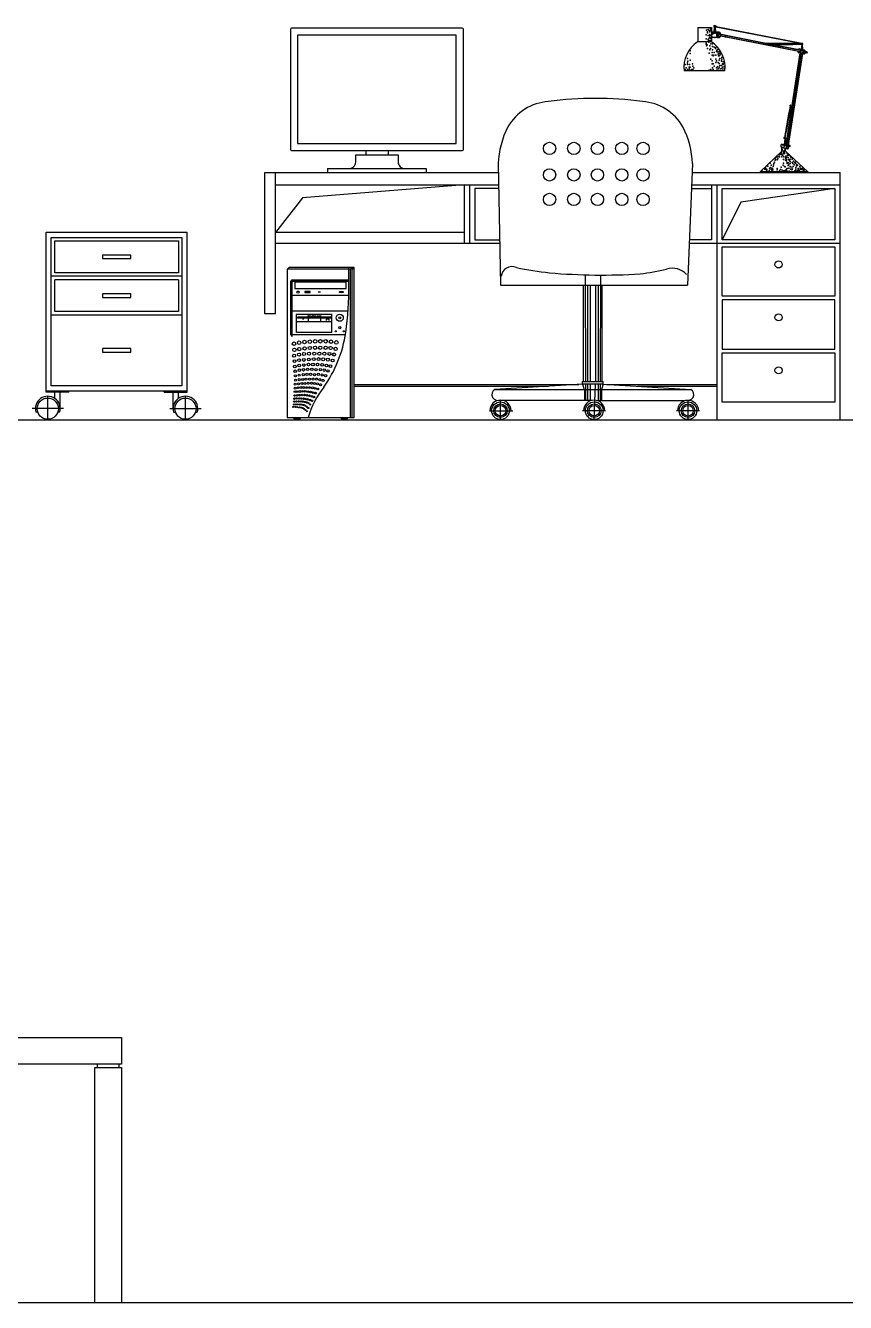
# Model space of a CAD drawing. Header units: millimetres. Extents: x 46 to 20372, y 30 to 14100.
# Drawn here: x 12395 to 14718, y 7532 to 11148 of the extents above; entities that cross this region are included whole.
import ezdxf

# ---------------------------------------------------------------- set-up
doc = ezdxf.new("R2010")
doc.units = ezdxf.units.MM
doc.layers.get('0').update_dxf_attribs({"color": 250})

msp = doc.modelspace()

# ---------------------------------------------------------------- linework, layer by layer
for p, q in [((13632.7, 11140.7), (13148.7, 11140.7)), ((14300, 11142.9), (14300, 11102)), ((14300, 11142.9), (14338.9, 11142.9)), ((14338.9, 11142.9), (14338.9, 11102)), ((14349.6, 11146.8), (14345.5, 11147.4)), ((14346.6, 11144.5), (14345.7, 11129.2)), ((14349.9, 11144.2), (14345.8, 11145)), ((14350.1, 11147.3), (14346, 11147.9)), ((14346.8, 11144.5), (14346, 11129.1)), ((14350.7, 11143.8), (14346.2, 11144.6)), ((14350.4, 11147.5), (14346.3, 11148.2)), ((14346.6, 11148.3), (14351, 11147.7)), ((14348.1, 11144.3), (14348.4, 11129.2)), ((14348.6, 11144.2), (14349.4, 11129.2)), ((14349, 11148), (14349, 11148)), ((14349, 11144), (14349.8, 11129.1)), ((14590.9, 11097.5), (14351.2, 11143.9)), ((14594.9, 11097.7), (14352.2, 11144.6)), ((13145.7, 11137.7), (13145.7, 10797.6)), ((13615.7, 11120.7), (13165.7, 11120.7)), ((13165.7, 11120.7), (13165.7, 10814.6)), ((13615.7, 10814.6), (13615.7, 11120.7)), ((13635.7, 10797.6), (13635.7, 11137.7)), ((14359.7, 11129.2), (14338.9, 11129.2)), ((14360, 11114.4), (14338.9, 11114.4)), ((14359, 11124.2), (14358.7, 11124)), ((14358.7, 11123.9), (14361.3, 11119.8)), ((14361.6, 11120), (14359, 11124.2)), ((14361.3, 11119.8), (14361.6, 11120)), ((14590.6, 11073.8), (14365.2, 11118.3)), ((14492.8, 11093.7), (14365.3, 11118.6)), ((14493.7, 11097.7), (14365.8, 11122.7)), ((14490, 11097.6), (14365.9, 11121.9)), ((14338.9, 11102), (14298.8, 11102)), ((14494, 11097.7), (14490, 11097.6)), ((14490, 11095.3), (14493.7, 11095.2)), ((14591, 11074.2), (14492.8, 11093.7)), ((14496.4, 11095.2), (14496.3, 11097.3)), ((14498.7, 11095.1), (14498.6, 11097.4)), ((14501, 11095.1), (14500.9, 11097.4)), ((14591.8, 11077.4), (14503.1, 11095)), ((14503.3, 11095), (14503.2, 11097.4)), ((14505.5, 11094.9), (14505.4, 11097.5)), ((14507.8, 11094.9), (14507.7, 11097.5)), ((14591.6, 11078.3), (14507.8, 11094.9)), ((14510.1, 11094.8), (14510, 11097.5)), ((14512.4, 11094.8), (14512.3, 11097.5)), ((14514.6, 11094.7), (14514.5, 11097.5)), ((14516.9, 11094.7), (14516.8, 11097.6)), ((14519.2, 11094.6), (14519.1, 11097.6)), ((14521.5, 11094.6), (14521.4, 11097.6)), ((14523.8, 11094.6), (14523.6, 11097.6)), ((14526, 11094.5), (14525.9, 11097.6)), ((14528.3, 11094.5), (14528.2, 11097.6)), ((14530.6, 11094.5), (14530.5, 11097.7)), ((14532.9, 11094.5), (14532.7, 11097.7)), ((14535.1, 11094.5), (14535, 11097.7)), ((14537.4, 11094.5), (14537.3, 11097.7)), ((14539.7, 11094.5), (14539.6, 11097.7)), ((14542, 11094.5), (14541.8, 11097.7)), ((14544.2, 11094.5), (14544.1, 11097.7)), ((14546.5, 11094.5), (14546.4, 11097.7)), ((14548.8, 11094.5), (14548.7, 11097.7)), ((14589.1, 11071.1), (14549.1, 10810.4)), ((14589.5, 11071), (14549.5, 10810.3)), ((14590.1, 11070.8), (14550.1, 10810.2)), ((14551.1, 11094.5), (14550.9, 11097.7)), ((14591.1, 11070.5), (14551.2, 10809.9)), ((14553.3, 11094.5), (14553.2, 11097.7)), ((14594.4, 11069.7), (14554.5, 10809.2)), ((14595.2, 11069.5), (14555.4, 10808.9)), ((14555.6, 11094.6), (14555.5, 11097.7)), ((14596.2, 11069.3), (14556.2, 10808.2)), ((14557.9, 11094.6), (14557.8, 11097.7)), ((14560.2, 11094.6), (14560.1, 11097.7)), ((14562.4, 11094.7), (14562.3, 11097.7)), ((14564.7, 11094.7), (14564.6, 11097.7)), ((14567, 11094.8), (14566.9, 11097.7)), ((14569.3, 11094.8), (14569.2, 11097.7)), ((14571.5, 11094.9), (14571.4, 11097.7)), ((14573.8, 11094.9), (14573.7, 11097.7)), ((14576.1, 11095), (14576, 11097.6)), ((14578.4, 11095.1), (14578.3, 11097.6)), ((14580.6, 11095.1), (14580.5, 11097.6)), ((14582.9, 11095.2), (14582.8, 11097.6)), ((14600.3, 11068.2), (14584.7, 11072.2)), ((14585.2, 11095.3), (14585.1, 11097.6)), ((14586.5, 11082), (14601.7, 11078.5)), ((14587.5, 11095.4), (14587.4, 11097.6)), ((14589.7, 11095.5), (14589.6, 11097.5)), ((14592, 11095.6), (14591.9, 11097.5)), ((14594.1, 11095.7), (14592.3, 11080.7)), ((14594.2, 11095.7), (14592.5, 11080.7)), ((14594.3, 11095.7), (14594.2, 11097.5)), ((14594.6, 11095.5), (14595.1, 11080.1)), ((14595, 11097.8), (14596.3, 11097.7)), ((14595, 11095.1), (14595.8, 11079.9)), ((14596.6, 11095), (14595, 11095.1)), ((14595.2, 11095.1), (14596.1, 11079.8)), ((14602, 11075), (14600.3, 11072.1)), ((14600.3, 11072.1), (14600.6, 11071.9)), ((14600.6, 11071.9), (14602.4, 11074.8)), ((14602.4, 11074.8), (14602, 11075)), ((14609.2, 11070.8), (14604.8, 11070.8)), ((14608.6, 11071), (14604.9, 11071)), ((14608, 11072.3), (14605.4, 11072.3)), ((14609, 11073.5), (14605.5, 11073.5)), ((14376.9, 11020.1), (14260.9, 11020.1)), ((14557.8, 10884.4), (14555, 10887.3)), ((14558.6, 10888.5), (14555.8, 10891.3)), ((14559.3, 10892.6), (14556.6, 10895.3)), ((14560.1, 10896.6), (14557.4, 10899.3)), ((14560.8, 10900.7), (14558.2, 10903.3)), ((14561.6, 10904.8), (14559, 10907.3)), ((14562.3, 10908.9), (14559.9, 10911.3)), ((14563.1, 10913), (14560.8, 10915.3)), ((14563.8, 10917), (14561.6, 10919.2)), ((14562.3, 10920.4), (14566, 10920.4)), ((14550.8, 10848), (14548.4, 10850.4)), ((14551.6, 10852.1), (14549.1, 10854.6)), ((14552.4, 10856.1), (14549.8, 10858.7)), ((14553.2, 10860.1), (14550.5, 10862.8)), ((14553.9, 10864.2), (14551.2, 10866.9)), ((14554.7, 10868.2), (14551.9, 10871)), ((14555.5, 10872.3), (14552.7, 10875.1)), ((14556.3, 10876.3), (14553.4, 10879.2)), ((14557, 10880.4), (14554.2, 10883.2)), ((13165.7, 10814.6), (13615.7, 10814.6)), ((14546.8, 10829.1), (14543.2, 10830.2)), ((14547.1, 10829.5), (14543.4, 10830.7)), ((14547.2, 10827.5), (14543.5, 10828.7)), ((14547.6, 10827.3), (14543.6, 10828.6)), ((14547.5, 10829.8), (14543.8, 10830.9)), ((14547.8, 10829.9), (14544.1, 10831.1)), ((14544.2, 10831.1), (14548.1, 10829.9)), ((14546.5, 10827.6), (14544.8, 10811.4)), ((14547.6, 10831.9), (14545.8, 10833.7)), ((14548.4, 10836), (14546.5, 10837.9)), ((14549.2, 10840), (14547.1, 10842.1)), ((14550, 10844), (14547.8, 10846.2)), ((14547.8, 10827.3), (14548.6, 10810.5)), ((13148.6, 10794.6), (13632.8, 10794.6)), ((13330.7, 10761.7), (13330.7, 10781.7)), ((13330.7, 10781.7), (13450.7, 10781.7)), ((13450.7, 10781.7), (13450.7, 10761.7)), ((14476.8, 10733.5), (14537.7, 10792.6)), ((14552.9, 10798.9), (14537.3, 10802.9)), ((14537.7, 10792.6), (14537.7, 10802.8)), ((14548.6, 10792.6), (14537.7, 10792.6)), ((14539.1, 10812.7), (14554.3, 10809.2)), ((14548.6, 10792.6), (14548.6, 10800)), ((14548.6, 10792.6), (14611.4, 10733.5)), ((14555.3, 10804.7), (14552.1, 10803.5)), ((14552.1, 10803.5), (14552.2, 10803.1)), ((14552.2, 10803.1), (14555.4, 10804.3)), ((14555.4, 10804.3), (14555.3, 10804.7)), ((14560.5, 10808.7), (14556.3, 10808.7)), ((14559.5, 10807.6), (14556.8, 10807.6)), ((14560.1, 10806.2), (14557.7, 10806.2)), ((14560.7, 10806), (14557.8, 10806)), ((13250.7, 10743.7), (13530.7, 10743.7)), ((13250.7, 10743.7), (13250.7, 10731.7)), ((13530.7, 10743.7), (13530.7, 10731.7)), ((13734.8, 10757.1), (13740.9, 10413.3)), ((14284.8, 10757.1), (14270.7, 10413.3)), ((13073.5, 10731.7), (13735.2, 10731.7)), ((13073.5, 10331.7), (13073.5, 10731.7)), ((13103.5, 10331.7), (13103.5, 10731.7)), ((14283.7, 10731.7), (14703.5, 10731.7)), ((14475.8, 10731.7), (14475.8, 10732.6)), ((14611.4, 10733.5), (14476.8, 10733.5)), ((14612.3, 10732.6), (14612.3, 10731.7)), ((14703.5, 10031.7), (14703.5, 10731.7)), ((13103.5, 10696.7), (13735.8, 10696.7)), ((13638.5, 10696.7), (13179.6, 10659.9)), ((13638.5, 10696.7), (13638.5, 10531.7)), ((13653.5, 10696.7), (13653.5, 10531.7)), ((13736, 10686.7), (13668.5, 10686.7)), ((13668.5, 10686.7), (13668.5, 10541.7)), ((14281.9, 10686.7), (14338.5, 10686.7)), ((14282.3, 10696.7), (14703.5, 10696.7)), ((14338.5, 10696.7), (14338.5, 10541.7)), ((14353.5, 10696.7), (14353.5, 10031.7)), ((14368.5, 10686.7), (14688.5, 10686.7)), ((14368.5, 10541.7), (14368.5, 10686.7)), ((14688.5, 10686.7), (14421.8, 10647.9)), ((14688.5, 10686.7), (14688.5, 10541.7)), ((13179.6, 10659.9), (13103.5, 10561.7)), ((14421.8, 10647.9), (14368.5, 10541.7)), ((12453.5, 10110.2), (12453.5, 10563.2)), ((12453.5, 10563.2), (12853.5, 10563.2)), ((12853.5, 10110.2), (12853.5, 10563.2)), ((13638.6, 10561.7), (13103.5, 10561.7)), ((12468.5, 10548.2), (12838.5, 10548.2)), ((12468.5, 10128.2), (12468.5, 10548.2)), ((12478.5, 10538.2), (12828.5, 10538.2)), ((12478.5, 10448.2), (12478.5, 10538.2)), ((12828.5, 10538.2), (12828.5, 10448.2)), ((12838.5, 10548.2), (12838.5, 10128.2)), ((13103.5, 10531.7), (13738.8, 10531.7)), ((13668.5, 10541.7), (13738.6, 10541.7)), ((14275.6, 10531.7), (14703.5, 10531.7)), ((14338.5, 10541.7), (14276, 10541.7)), ((14688.5, 10541.7), (14368.5, 10541.7)), ((12693.5, 10498.2), (12613.5, 10498.2)), ((12613.5, 10498.2), (12613.5, 10488.2)), ((12693.5, 10488.2), (12693.5, 10498.2)), ((14368.5, 10521.7), (14688.5, 10521.7)), ((14368.5, 10381.7), (14368.5, 10521.7)), ((14688.5, 10521.7), (14688.5, 10381.7)), ((12613.5, 10488.2), (12693.5, 10488.2)), ((13136.7, 10458.1), (13136.7, 10038.1)), ((13315.7, 10458.1), (13136.7, 10458.1)), ((13326.7, 10463.1), (13143.6, 10463.1)), ((13311.7, 10413.1), (13311.7, 10463.1)), ((13315.7, 10458.1), (13320.7, 10463.1)), ((13315.7, 10038.1), (13315.7, 10458.1)), ((13320.7, 10458.1), (13326.7, 10463.1)), ((13320.7, 10038.1), (13320.7, 10458.1)), ((13326.7, 10038.1), (13326.7, 10463.1)), ((12838.5, 10438.2), (12468.5, 10438.2)), ((12828.5, 10448.2), (12478.5, 10448.2)), ((12828.5, 10428.2), (12478.5, 10428.2)), ((12478.5, 10338.2), (12478.5, 10428.2)), ((12828.5, 10428.2), (12828.5, 10338.2)), ((13146.7, 10273.1), (13146.7, 10423.1)), ((13150.7, 10273.1), (13150.7, 10423.1)), ((13151.7, 10428.1), (13311.7, 10428.1)), ((13151.7, 10424.1), (13311.7, 10424.1)), ((13303.7, 10421.1), (13158.7, 10421.1)), ((13158.7, 10421.1), (13158.7, 10403.1)), ((13303.7, 10403.1), (13303.7, 10421.1)), ((13981.2, 10442.3), (13981.9, 10140.3)), ((14023.9, 10441.6), (14023.2, 10140.3)), ((12693.5, 10388.2), (12613.5, 10388.2)), ((12613.5, 10388.2), (12613.5, 10378.2)), ((12693.5, 10378.2), (12693.5, 10388.2)), ((13310.7, 10384.1), (13150.7, 10384.1)), ((13158.7, 10403.1), (13303.7, 10403.1)), ((13201.5, 10395), (13186.5, 10395)), ((13186.5, 10395), (13186.5, 10392)), ((13186.5, 10392), (13201.5, 10392)), ((13201.5, 10392), (13201.5, 10395)), ((13740.9, 10413.3), (14270.7, 10413.3)), ((13976.2, 10140.3), (13976.2, 10413.3)), ((13987.2, 10413.3), (13987.2, 10140.3)), ((13995.2, 10413.3), (13995.2, 10140.3)), ((14009.8, 10413.3), (14009.8, 10140.3)), ((14017.8, 10413.3), (14017.8, 10140.3)), ((14028.9, 10140.3), (14028.9, 10413.3)), ((14688.5, 10381.7), (14368.5, 10381.7)), ((12613.5, 10378.2), (12693.5, 10378.2)), ((14688.5, 10371.7), (14368.5, 10371.7)), ((14368.5, 10371.7), (14368.5, 10231.7)), ((14688.5, 10231.7), (14688.5, 10371.7)), ((12838.5, 10328.2), (12468.5, 10328.2)), ((12828.5, 10338.2), (12478.5, 10338.2)), ((13103.5, 10331.7), (13073.5, 10331.7)), ((13309.2, 10339.1), (13150.7, 10339.1)), ((13264.4, 10330.2), (13162.4, 10330.2)), ((13162.4, 10330.2), (13162.4, 10279.3)), ((13163.4, 10310.3), (13263.4, 10310.3)), ((13166.4, 10319.7), (13166.4, 10323.7)), ((13166.4, 10323.7), (13260.4, 10323.7)), ((13166.4, 10322.4), (13167.7, 10323.7)), ((13166.4, 10319.8), (13170.4, 10323.7)), ((13260.4, 10319.7), (13166.4, 10319.7)), ((13169, 10319.7), (13173, 10323.7)), ((13174.3, 10319.7), (13178.3, 10323.7)), ((13177, 10319.7), (13181, 10323.7)), ((13179.6, 10319.7), (13186.3, 10323.7)), ((13183.8, 10316.6), (13180.7, 10316.6)), ((13180.7, 10316.6), (13180.7, 10315.4)), ((13184.9, 10319.7), (13188.9, 10323.7)), ((13187.6, 10319.7), (13191.6, 10323.7)), ((13192.9, 10319.7), (13200.4, 10327.2)), ((13195.5, 10319.7), (13203, 10327.2)), ((13195.7, 10323.7), (13195.7, 10327.2)), ((13195.7, 10325.3), (13197.7, 10327.2)), ((13195.7, 10319.7), (13195.7, 10311.7)), ((13200.8, 10319.7), (13208.3, 10327.2)), ((13203.5, 10319.7), (13211, 10327.2)), ((13206.1, 10319.7), (13213.6, 10327.2)), ((13211.4, 10319.7), (13218.9, 10327.2)), ((13216.8, 10319.7), (13224.2, 10327.2)), ((13222.1, 10319.7), (13229.5, 10327.2)), ((13224.7, 10319.7), (13231.1, 10326.1)), ((13227.4, 10319.7), (13231.4, 10323.7)), ((13231.1, 10327.2), (13231.1, 10323.7)), ((13231.1, 10319.7), (13231.1, 10311.7)), ((13232.7, 10319.7), (13236.7, 10323.7)), ((13238, 10319.7), (13242, 10323.7)), ((13243.3, 10319.7), (13247.3, 10323.7)), ((13255.7, 10316.2), (13247, 10316.2)), ((13247, 10316.2), (13247, 10312.7)), ((13251.2, 10319.7), (13255.2, 10323.7)), ((13253.9, 10319.7), (13257.9, 10323.7)), ((13255.7, 10312.7), (13255.7, 10316.2)), ((13256.5, 10319.7), (13260.4, 10323.6)), ((13259.2, 10319.7), (13260.4, 10321)), ((13263.4, 10280.3), (13263.4, 10329.2)), ((13301.7, 10272.1), (13151.7, 10272.1)), ((13163.4, 10280.3), (13263.4, 10280.3)), ((13272.8, 10281.9), (13274.6, 10283.7)), ((13273.6, 10280.9), (13275.6, 10282.9)), ((13295.8, 10281.9), (13297.6, 10283.7)), ((13296.6, 10280.9), (13298.6, 10282.9)), ((12693.5, 10233.2), (12613.5, 10233.2)), ((12613.5, 10233.2), (12613.5, 10223.2)), ((12613.5, 10223.2), (12693.5, 10223.2)), ((12693.5, 10223.2), (12693.5, 10233.2)), ((14368.5, 10231.7), (14688.5, 10231.7)), ((14368.5, 10221.7), (14688.5, 10221.7)), ((14368.5, 10081.7), (14368.5, 10221.7)), ((14688.5, 10221.7), (14688.5, 10081.7)), ((12838.5, 10128.2), (12468.5, 10128.2)), ((13326.7, 10131.7), (13962.8, 10131.7)), ((13326.7, 10126.7), (13876.4, 10126.7)), ((13973.2, 10132.3), (13724.6, 10117.9)), ((13973.2, 10140.3), (14031.9, 10140.3)), ((13973.2, 10132.3), (13973.2, 10140.3)), ((14031.9, 10132.3), (13973.2, 10132.3)), ((13973.2, 10132.3), (13978.2, 10117.9)), ((13981.9, 10132.3), (13981.9, 10086.6)), ((13987.2, 10132.3), (13987.2, 10086.6)), ((13995.2, 10132.3), (13995.2, 10086.6)), ((14006.5, 10032.3), (14009.8, 10132.3)), ((14017.8, 10132.3), (14017.8, 10086.6)), ((14023.2, 10132.3), (14023.2, 10086.6)), ((14031.9, 10132.3), (14026.9, 10117.9)), ((14031.9, 10132.3), (14031.9, 10140.3)), ((14031.9, 10132.3), (14280.4, 10117.9)), ((14042.2, 10131.7), (14353.5, 10131.7)), ((14128.6, 10126.7), (14353.5, 10126.7)), ((12853.5, 10113.2), (12453.5, 10113.2)), ((12518.5, 10110.2), (12453.5, 10110.2)), ((12458.5, 10033.2), (12458.5, 10098.2)), ((12478.5, 10091.9), (12478.5, 10110.2)), ((12493.5, 10063.2), (12493.5, 10110.2)), ((12518.5, 10110.2), (12518.5, 10113.2)), ((12788.5, 10110.2), (12788.5, 10113.2)), ((12788.5, 10110.2), (12853.5, 10110.2)), ((12813.5, 10063.2), (12813.5, 10110.2)), ((12828.5, 10091.9), (12828.5, 10110.2)), ((12848.5, 10033.2), (12848.5, 10098.2)), ((13724.6, 10117.9), (14280.4, 10117.9)), ((13979.3, 10117.9), (13979.3, 10086.6)), ((14026.9, 10117.9), (14026.9, 10086.6)), ((12502.6, 10063.2), (12414.4, 10063.2)), ((12804.4, 10063.2), (12892.6, 10063.2)), ((13710, 10057.3), (13775.5, 10057.3)), ((14000, 10086.6), (13740.9, 10086.6)), ((13740.9, 10032.3), (13740.9, 10086.6)), ((14038.8, 10057.3), (13973.3, 10057.3)), ((14012.6, 10086.6), (14264.1, 10086.6)), ((14304.9, 10057.3), (14239.4, 10057.3)), ((14272.1, 10032.3), (14272.1, 10086.6)), ((14688.5, 10081.7), (14368.5, 10081.7)), ((46.1, 10031.7), (20372.3, 10031.7)), ((12430.2, 10053.2), (12425, 10053.2)), ((12492.1, 10053.2), (12486.8, 10053.2)), ((12815, 10053.2), (12820.2, 10053.2)), ((12876.8, 10053.2), (12882.1, 10053.2)), ((13136.7, 10038.1), (13326.7, 10038.1)), ((13156.7, 10033.1), (13154.7, 10038.1)), ((13154.9, 10037.6), (13155.5, 10038.1)), ((13156, 10035), (13159.1, 10038.1)), ((13172.7, 10033.1), (13156.7, 10033.1)), ((13157.6, 10033.1), (13162.6, 10038.1)), ((13161.1, 10033.1), (13166.1, 10038.1)), ((13164.7, 10033.1), (13169.7, 10038.1)), ((13168.2, 10033.1), (13173.2, 10038.1)), ((13171.7, 10033.1), (13173.4, 10034.8)), ((13174.7, 10038.1), (13172.7, 10033.1)), ((13288.7, 10038.1), (13290.7, 10033.1)), ((13291.7, 10033.1), (13290.1, 10034.8)), ((13295.2, 10033.1), (13290.2, 10038.1)), ((13290.7, 10033.1), (13306.7, 10033.1)), ((13298.8, 10033.1), (13293.8, 10038.1)), ((13302.3, 10033.1), (13297.3, 10038.1)), ((13305.8, 10033.1), (13300.8, 10038.1)), ((13307.5, 10035), (13304.4, 10038.1)), ((13306.7, 10033.1), (13308.7, 10038.1)), ((13308.5, 10037.6), (13307.9, 10038.1)), ((11166.9, 8281.7), (12666.9, 8281.7)), ((12666.9, 8281.7), (12666.9, 8206.7)), ((12666.9, 8206.7), (11166.9, 8206.7)), ((12591.9, 7531.7), (12591.9, 8196.7)), ((12591.9, 8196.7), (12666.9, 8196.7)), ((12599.4, 8196.7), (12599.4, 8206.7)), ((12659.4, 8206.7), (12659.4, 8196.7)), ((12666.9, 8196.7), (12666.9, 7531.7)), ((46.1, 7531.7), (20372.3, 7531.7))]:
    msp.add_line(p, q)
for points in [[(13359.1, 10794.6), (13359.1, 10781.7)], [(13422.3, 10794.6), (13422.3, 10781.7)]]:
    msp.add_lwpolyline(points)
for centre, radius in [((13879.8, 10800.4), 17.5), ((13948.7, 10800.4), 17.5), ((14015.6, 10800.4), 17.5), ((14084.4, 10800.4), 17.5), ((14144.7, 10800.4), 17.5), ((13879.8, 10725.3), 17.5), ((13948.7, 10725.3), 17.5), ((14015.6, 10725.3), 17.5), ((14084.4, 10725.3), 17.5), ((14144.7, 10725.3), 17.5), ((13879.8, 10655.9), 17.5), ((13948.7, 10655.9), 17.5), ((14015.6, 10655.9), 17.5), ((14084.4, 10655.9), 17.5), ((14144.7, 10655.9), 17.5), ((14528.5, 10471.7), 10), ((13167.3, 10393.4), 3), ((13285.7, 10320.6), 10), ((13285.7, 10320.6), 3), ((14528.5, 10321.7), 10), ((13274.2, 10282.3), 1.5), ((13285.7, 10292.7), 3), ((13297.2, 10282.3), 1.5), ((13155.8, 10247.2), 5), ((13170.8, 10250.1), 5), ((13170.8, 10232.1), 4.7), ((13185.8, 10251.8), 5), ((13185.8, 10233.8), 4.7), ((13200.8, 10253), 5), ((13200.8, 10235), 4.7), ((13215.8, 10253.9), 5), ((13215.8, 10235.9), 4.7), ((13230.2, 10235.9), 4.7), ((13230.8, 10253.9), 5), ((13245.8, 10253.9), 5), ((13245.5, 10235.9), 4.7), ((13259.7, 10235), 4.7), ((13260.8, 10252.7), 5), ((13273.9, 10232.5), 4.7), ((13275.8, 10250.8), 5), ((13156.3, 10213.2), 4.4), ((13157, 10229.8), 4.7), ((13157.4, 10197.7), 4.1), ((13170.2, 10216.1), 4.4), ((13170.2, 10200.6), 4.1), ((13184.2, 10217.8), 4.4), ((13183.9, 10201.3), 4.1), ((13198, 10202.4), 4.1), ((13198.7, 10219), 4.4), ((13211.7, 10203.4), 4.1), ((13213.4, 10219.2), 4.4), ((13225.6, 10203.6), 4.1), ((13227.9, 10219.2), 4.4), ((13238.8, 10202.9), 4.1), ((13242, 10219.2), 4.4), ((13252.2, 10202), 4.1), ((13256.5, 10218.3), 4.4), ((13265.2, 10199.6), 4.1), ((13269.6, 10216.5), 4.4), ((13158.3, 10182.7), 3.8), ((13159.4, 10169.2), 3.5), ((13170.9, 10185.6), 3.8), ((13171.1, 10172.1), 3.5), ((13183, 10173.3), 3.5), ((13183.9, 10186.8), 3.8), ((13193, 10160.1), 3.2), ((13194.5, 10174.7), 3.5), ((13197, 10188), 3.8), ((13203.1, 10160.1), 3.2), ((13206.4, 10174.4), 3.5), ((13209.8, 10188.2), 3.8), ((13214, 10159.7), 3.2), ((13218.4, 10173.7), 3.5), ((13223, 10188.2), 3.8), ((13224.6, 10160.4), 3.2), ((13230.5, 10173.5), 3.5), ((13236.1, 10187.5), 3.8), ((13241.7, 10172.4), 3.5), ((13247.8, 10185.5), 3.8), ((13252.4, 10170.1), 3.5), ((13259, 10183.5), 3.8), ((14528.5, 10171.7), 10), ((13159.4, 10132.4), 2.8), ((13159.9, 10156.2), 3.2), ((13160.4, 10144.1), 3), ((13168.9, 10133.7), 2.8), ((13170.7, 10158.1), 3.2), ((13170.5, 10145.2), 3), ((13178.1, 10134.1), 2.8), ((13180.6, 10146), 3), ((13182.1, 10159.4), 3.2), ((13186.9, 10134.7), 2.8), ((13190.1, 10146.5), 3), ((13196.2, 10135), 2.8), ((13200.3, 10146.7), 3), ((13205.3, 10135), 2.8), ((13210.2, 10147), 3), ((13214, 10134.6), 2.8), ((13219.9, 10147), 3), ((13222.9, 10133.2), 2.8), ((13229.2, 10145.3), 3), ((13231.1, 10131.1), 2.8), ((13235.7, 10158.8), 3.2), ((13238.2, 10143.2), 3), ((13245.5, 10156.3), 3.2), ((12458.5, 10063.2), 30), ((12848.5, 10063.2), 30), ((13157.2, 10091.6), 2), ((13157.6, 10100.5), 2.2), ((13158.6, 10111.4), 2.4), ((13159.1, 10121.4), 2.6), ((13163.8, 10092.1), 2), ((13164.3, 10100.8), 2.2), ((13165.1, 10111.3), 2.4), ((13167.3, 10122.5), 2.6), ((13169.8, 10092.3), 2), ((13171.7, 10101.3), 2.2), ((13172.5, 10111.8), 2.4), ((13175.4, 10123.1), 2.6), ((13176.4, 10091.8), 2), ((13179.2, 10101.7), 2.2), ((13180, 10112.1), 2.4), ((13183.3, 10122.9), 2.6), ((13183.1, 10091.4), 2), ((13186.2, 10101.7), 2.2), ((13187.5, 10112.1), 2.4), ((13189.2, 10090.5), 2), ((13191.6, 10122.8), 2.6), ((13193, 10101.1), 2.2), ((13195, 10111.5), 2.4), ((13195, 10089.5), 2), ((13200, 10122.8), 2.6), ((13199.6, 10099.7), 2.2), ((13202.8, 10110.5), 2.4), ((13206.1, 10098.2), 2.2), ((13208.2, 10122.1), 2.6), ((13209.9, 10108.8), 2.4), ((13212.4, 10096.1), 2.2), ((13216.1, 10120.8), 2.6), ((13217, 10107.3), 2.4), ((13223.3, 10118.9), 2.6), ((13154.1, 10068), 1.4), ((13155.6, 10075.1), 1.6), ((13156.7, 10083.1), 1.8), ((13159.9, 10068), 1.4), ((13161.1, 10075.2), 1.6), ((13163, 10083.6), 1.8), ((13165, 10067.6), 1.4), ((13166.5, 10075.2), 1.6), ((13169.1, 10083.8), 1.8), ((13170.2, 10066.9), 1.4), ((13172.3, 10075), 1.6), ((13174.9, 10083.5), 1.8), ((13176, 10066.1), 1.4), ((13177.9, 10074.6), 1.6), ((13180.8, 10083.1), 1.8), ((13180.7, 10064.8), 1.4), ((13183.2, 10073.7), 1.6), ((13185.2, 10062.6), 1.4), ((13186.3, 10082.1), 1.8), ((13188.3, 10071.4), 1.6), ((13188.9, 10059.3), 1.4), ((13191.7, 10080.9), 1.8), ((13192.2, 10055.7), 1.4), ((13192.5, 10068.5), 1.6), ((13196.5, 10065.2), 1.6), ((13197.2, 10078.8), 1.8), ((13201.3, 10087.7), 2), ((13201.9, 10075.1), 1.8), ((13207.2, 10085.6), 2), ((13740.9, 10057.3), 25), ((13740.9, 10057.3), 19.2), ((13740.9, 10057.3), 15), ((14006.5, 10057.3), 25), ((14006.5, 10057.3), 19.2), ((14006.5, 10057.3), 15), ((14272.1, 10057.3), 25), ((14272.1, 10057.3), 19.2), ((14272.1, 10057.3), 15)]:
    msp.add_circle(centre, radius)
for centre, radius, start, end in [((13148.7, 11137.7), 3, 90, 180), ((13632.7, 11137.7), 3, 0, 90), ((14347.3, 11146.4), 2.04, 108.2141, 238.864), ((14351.9, 11145.6), 2.27, 124.9583, 218.6628), ((14350.9, 11145), 1.18, 264.5064, 279.3544), ((14350.5, 11145.7), 1.99, 284.8549, 76.5547), ((14360.9, 11122.3), 8.07, 133.4347, 257.0881), ((14359.7, 11119.5), 9.67, 88.2936, 116.0791), ((14364.4, 11121.8), 6.27, 135.4245, 228.7448), ((14359.6, 11123.7), 4.14, 86.0909, 105.22), ((14360, 11118.9), 4.54, 259.5073, 289.2033), ((14358.2, 11121.6), 7.73, 295.1908, 76.8044), ((14358.4, 11121.4), 6.58, 299.0559, 76.7063), ((14375.1, 11118.5), 3.03, 303.9456, 38.1534), ((14376.2, 11118.3), 2.74, 297.0807, 45.6387), ((14349.1, 11028.9), 88.7, 124.5412, 185.7276), ((14288.6, 11028.9), 88.7, 354.2724, 55.4588), ((14494.1, 11096.5), 1.25, 102.8133, 262.7401), ((14493.9, 11096.9), 0.76, 70.4768, 100.1728), ((14493.6, 11096.5), 1.29, 282.8757, 64.4893), ((14539.7, 12310.3), 1215.9, 267.8572, 272.5857), ((14551.2, 7144.7), 3953, 89.3709, 90.8241), ((14580.2, 11079.9), 5.78, 163.0824, 212.3312), ((14580.8, 11079.8), 5.78, 163.0361, 212.2729), ((14587.9, 11076.7), 5.51, 193.4802, 234.9945), ((14587.9, 11076.7), 5.51, 104.3447, 144.5928), ((14588, 11076.7), 3.89, 312.1606, 24.1418), ((14596.4, 11097.1), 0.623, 75.0838, 230.6155), ((14596.5, 11095.8), 0.829, 258.8158, 288.5119), ((14595.7, 11096.3), 1.67, 312.1456, 58.4667), ((14601.3, 11075.5), 3.08, 66.4116, 240.0693), ((14604, 11072.8), 4.57, 118.5634, 222.9145), ((14600.9, 11071.3), 3.19, 245.7889, 275.4849), ((14600.1, 11073.5), 5.43, 281.4724, 63.086), ((14609, 11072.7), 0.8, 80.7373, 254.3933), ((14609.2, 11071.6), 0.829, 260.1146, 289.8107), ((14608.8, 11072.1), 1.41, 295.7981, 77.4117), ((14596.3, 11052.2), 11.4, 105.0445, 143.2765), ((14595.3, 11053.8), 9.84, 101.0298, 144.4173), ((13886.7, 10789.4), 144.1, 94.1141, 149.9619), ((14009.8, 9930.1), 1011.9, 82.423, 97.577), ((14132.9, 10789.4), 144.1, 30.0381, 85.8859), ((14562.2, 10921.6), 1.41, 102.5883, 244.2019), ((14561.6, 10921.6), 1.44, 285.5154, 99.2257), ((15755.8, 10654.5), 1223.1, 167.4534, 171.7162), ((10304.1, 11683.6), 4328.1, 348.6283, 349.8412), ((14561.8, 10921.1), 0.829, 250.1893, 279.8854), ((13977.9, 10749.7), 243.3, 152.6148, 178.2622), ((14041.6, 10749.7), 243.3, 1.7378, 27.3852), ((14544.5, 10829.7), 1.43, 100.7093, 231.3592), ((14548, 10829.2), 0.8, 62.7763, 236.6316), ((14547.8, 10828.1), 0.829, 242.1536, 271.8496), ((14547.6, 10828.7), 1.41, 277.8371, 59.4507), ((14571, 10823.8), 20.3, 186.7188, 217.4586), ((14570.3, 10823.6), 19.4, 183.7367, 217.4743), ((13148.7, 10797.6), 3, 180, 268.2635), ((13632.7, 10797.6), 3, 271.7365, 0), ((14540.4, 10807.4), 5.51, 104.3447, 234.9945), ((14553.9, 10806.2), 3.08, 66.4116, 240.0693), ((14556.5, 10803.5), 4.57, 118.5634, 222.9145), ((14553.4, 10802), 3.19, 245.7889, 275.4849), ((14552.6, 10804.2), 5.43, 281.4724, 63.086), ((14560.5, 10807.9), 0.8, 80.7373, 254.3933), ((14560.6, 10806.8), 0.829, 260.1146, 289.8107), ((14560.3, 10807.3), 1.41, 295.7981, 77.4117), ((13311.9, 10762.5), 18.9, 266.4767, 357.4977), ((13469.6, 10762.5), 18.9, 182.5023, 273.5233), ((14476.8, 10732.6), 0.91, 90, 180), ((14611.4, 10732.6), 0.91, 0, 90), ((13144.2, 10457.6), 5.55, 96.2858, 174.631), ((13773.4, 10435), 30.4, 65.5394, 174.3584), ((14025.1, 11679.9), 1240.5, 258.888, 263.2818), ((14000.5, 11433.8), 998.4, 277.8594, 282.2048), ((14228.3, 10406.1), 54.6, 42.96, 107.8904), ((13151.7, 10423.1), 5, 90, 180), ((13151.7, 10423.1), 1, 90, 180), ((13740.5, 10443.2), 5.82, 269.7767, 297.3477), ((14029.8, 12213), 1771.4, 265.1477, 273.4689), ((12376.8, 10408.3), 934.9, 352.0414, 0.2988), ((13151.7, 10273.1), 5, 180, 270), ((13151.7, 10273.1), 1, 180, 270), ((12948.4, 10331.7), 358.2, 324.5046, 351.5173), ((12458.5, 10063.2), 35, 343.3985, 196.6015), ((12848.5, 10063.2), 35, 343.3985, 196.6015), ((13434.6, 9970.4), 247.7, 141.7535, 164.1178), ((13734.1, 10103.3), 17.4, 123.0936, 293.0133), ((14270.9, 10103.3), 17.4, 246.9867, 56.9064), ((13740.9, 10057.3), 30, 0, 180), ((14006.3, 10057.3), 30, 0, 180), ((14272.1, 10056.6), 30, 1.2795, 178.7205)]:
    msp.add_arc(centre, radius, start, end)
for centre, major_axis, ratio in [((13227.5, 10393.4), (-3.05, 0), 0.185097), ((13290.1, 10393.5), (-6.11, 0), 0.303759)]:
    msp.add_ellipse(centre, major_axis=major_axis, ratio=ratio)
for points, knots in [([(14361.6, 11115.7), (14361.1, 11115.6), (14360.6, 11115.7), (14359.4, 11115.8), (14358.6, 11116.1), (14357.4, 11117.2), (14356.9, 11117.9), (14355.9, 11119.3), (14355.5, 11120.2), (14355.2, 11122.1), (14355.3, 11123.1), (14355.6, 11124.4), (14356, 11125.2), (14356.6, 11126.4), (14357, 11126.9), (14357.8, 11127.4), (14358.1, 11127.6), (14358.5, 11127.7)], [3.294068, 3.294068, 3.294068, 3.294068, 3.647859, 3.647859, 4.043866, 4.043866, 4.439873, 4.439873, 4.83588, 4.83588, 5.231886, 5.231886, 5.627893, 5.627893, 6.0239, 6.0239, 6.283185, 6.283185, 6.283185, 6.283185]), ([(14601.4, 11068.9), (14601.1, 11068.9), (14600.7, 11069), (14600, 11069.3), (14599.4, 11069.7), (14598.8, 11070.6), (14598.6, 11071.1), (14598.2, 11072.3), (14598, 11072.9), (14598.1, 11074.3), (14598.4, 11074.9), (14598.8, 11075.8), (14599.2, 11076.3), (14599.8, 11077), (14600.2, 11077.2), (14600.8, 11077.5), (14601, 11077.6), (14601.3, 11077.6)], [3.294068, 3.294068, 3.294068, 3.294068, 3.647859, 3.647859, 4.043866, 4.043866, 4.439873, 4.439873, 4.83588, 4.83588, 5.231886, 5.231886, 5.627893, 5.627893, 6.0239, 6.0239, 6.283185, 6.283185, 6.283185, 6.283185]), ([(14609.5, 11071), (14609.4, 11071), (14609.3, 11071), (14609.1, 11071), (14608.9, 11071.1), (14608.7, 11071.3), (14608.6, 11071.4), (14608.4, 11071.6), (14608.3, 11071.8), (14608.3, 11072.1), (14608.3, 11072.3), (14608.4, 11072.6), (14608.4, 11072.7), (14608.5, 11072.9), (14608.6, 11073), (14608.8, 11073.1), (14608.8, 11073.2), (14608.9, 11073.2)], [3.294068, 3.294068, 3.294068, 3.294068, 3.647859, 3.647859, 4.043866, 4.043866, 4.439873, 4.439873, 4.83588, 4.83588, 5.231886, 5.231886, 5.627893, 5.627893, 6.0239, 6.0239, 6.283185, 6.283185, 6.283185, 6.283185]), ([(14561.5, 10920.5), (14561.6, 10920.5), (14561.7, 10920.5), (14561.9, 10920.5), (14562.1, 10920.6), (14562.3, 10920.8), (14562.4, 10920.9), (14562.6, 10921.1), (14562.7, 10921.3), (14562.7, 10921.6), (14562.7, 10921.8), (14562.6, 10922.1), (14562.6, 10922.2), (14562.5, 10922.4), (14562.4, 10922.5), (14562.3, 10922.6), (14562.2, 10922.6), (14562.1, 10922.7)], [3.294068, 3.294068, 3.294068, 3.294068, 3.647859, 3.647859, 4.043866, 4.043866, 4.439873, 4.439873, 4.83588, 4.83588, 5.231886, 5.231886, 5.627893, 5.627893, 6.0239, 6.0239, 6.283185, 6.283185, 6.283185, 6.283185]), ([(14547.9, 10827.4), (14547.8, 10827.5), (14547.7, 10827.5), (14547.5, 10827.6), (14547.4, 10827.7), (14547.2, 10827.9), (14547.2, 10828.1), (14547.1, 10828.4), (14547.1, 10828.5), (14547.1, 10828.9), (14547.2, 10829.1), (14547.3, 10829.3), (14547.4, 10829.4), (14547.6, 10829.6), (14547.7, 10829.6), (14547.9, 10829.7), (14547.9, 10829.7), (14548, 10829.7), (14548, 10829.7), (14548, 10829.7), (14548, 10829.7)], [3.294068, 3.294068, 3.294068, 3.294068, 3.647859, 3.647859, 4.043866, 4.043866, 4.439873, 4.439873, 4.83588, 4.83588, 5.231886, 5.231886, 5.627893, 5.627893, 6.0239, 6.0239, 6.283185, 6.283185, 6.283185, 6.295262, 6.295262, 6.295262, 6.295262]), ([(14553.9, 10799.6), (14553.6, 10799.6), (14553.3, 10799.7), (14552.5, 10800), (14552, 10800.4), (14551.4, 10801.3), (14551.1, 10801.8), (14550.7, 10803), (14550.6, 10803.6), (14550.7, 10805), (14550.9, 10805.6), (14551.3, 10806.5), (14551.7, 10807), (14552.4, 10807.7), (14552.7, 10807.9), (14553.3, 10808.2), (14553.6, 10808.2), (14553.8, 10808.3)], [3.294068, 3.294068, 3.294068, 3.294068, 3.647859, 3.647859, 4.043866, 4.043866, 4.439873, 4.439873, 4.83588, 4.83588, 5.231886, 5.231886, 5.627893, 5.627893, 6.0239, 6.0239, 6.283185, 6.283185, 6.283185, 6.283185]), ([(14560.9, 10806.3), (14560.8, 10806.2), (14560.7, 10806.2), (14560.5, 10806.3), (14560.4, 10806.3), (14560.2, 10806.5), (14560.1, 10806.6), (14559.9, 10806.9), (14559.8, 10807.1), (14559.8, 10807.4), (14559.8, 10807.6), (14559.8, 10807.8), (14559.9, 10808), (14560, 10808.2), (14560.1, 10808.3), (14560.2, 10808.4), (14560.3, 10808.4), (14560.3, 10808.4)], [3.294068, 3.294068, 3.294068, 3.294068, 3.647859, 3.647859, 4.043866, 4.043866, 4.439873, 4.439873, 4.83588, 4.83588, 5.231886, 5.231886, 5.627893, 5.627893, 6.0239, 6.0239, 6.283185, 6.283185, 6.283185, 6.283185])]:
    msp.add_open_spline(points, degree=3, knots=knots)
for points in [[(14358.5, 11127.7), (14358.5, 11127.7), (14358.5, 11127.7), (14358.5, 11127.7)], [(14493.7, 11095.5), (14493.7, 11095.5), (14493.7, 11095.5), (14493.7, 11095.5)], [(14601.3, 11077.6), (14601.3, 11077.6), (14601.3, 11077.6), (14601.3, 11077.6)], [(14608.9, 11073.2), (14608.9, 11073.2), (14608.9, 11073.2), (14608.9, 11073.2)], [(14562.1, 10922.7), (14562.1, 10922.7), (14562.1, 10922.7), (14562.1, 10922.7)], [(14553.8, 10808.3), (14553.8, 10808.3), (14553.9, 10808.3), (14553.9, 10808.3)], [(14560.3, 10808.4), (14560.3, 10808.4), (14560.3, 10808.4), (14560.4, 10808.4)]]:
    msp.add_open_spline(points, degree=3)
for p in [(14323.2, 11121.6), (14323.2, 11110.7), (14324.7, 11135.5), (14327.8, 11130.9), (14327.8, 11127.8), (14329.4, 11137.1), (14329.4, 11120), (14329.4, 11109.2), (14329.4, 11104.5), (14332.5, 11134), (14332.5, 11112.3), (14332.5, 11106.1), (14334, 11130.9), (14334, 11123.1), (14334, 11120), (14334, 11115.4), (14335.6, 11138.6), (14335.6, 11134), (14335.6, 11120), (14335.6, 11112.3), (14335.6, 11106.1), (14339.5, 11123.2), (14339.7, 11115.4), (14339.8, 11128.7), (14342, 11128.2), (14342.5, 11114.9), (14342.9, 11124.9), (14346.1, 11127), (14347.3, 11128.2), (14348.2, 11114.4), (14351, 11126.3), (14352.7, 11115.5), (14355.2, 11128.6), (14356.7, 11114.6), (14278.2, 11076.6), (14278.2, 11068.8), (14323.2, 11098.3), (14323.2, 11095.2), (14324.7, 11090.6), (14326.3, 11093.7), (14327.8, 11082.8), (14330.9, 11101.4), (14332.5, 11070.4), (14334, 11090.6), (14334, 11079.7), (14335.6, 11082.8), (14337.1, 11103), (14337.1, 11096.8), (14340.2, 11072), (14341.8, 11096.8), (14341.8, 11089), (14341.8, 11079.7), (14346.5, 11087.5), (14346.5, 11072), (14349.6, 11082.8), (14351.1, 11085.9), (14352.7, 11075.1), (14354.2, 11078.2), (14355.8, 11079.7), (14355.8, 11073.5), (14357.3, 11067.3), (14358.9, 11068.8), (14360.4, 11073.5), (14362, 11068.8), (14584.7, 11072.3), (14585.2, 11073.2), (14588.7, 11073), (14588.9, 11081), (14589.4, 11071.5), (14594, 11077.1), (14594.5, 11070.2), (14594.8, 11078.8), (14595.7, 11071.1), (14597.1, 11076.8), (14599.6, 11078.8), (14264.2, 11037.8), (14270.4, 11054.9), (14270.4, 11042.5), (14270.4, 11037.8), (14271.9, 11047.1), (14276.6, 11037.8), (14278.2, 11050.2), (14284.4, 11039.4), (14285.9, 11033.2), (14337.1, 11053.3), (14340.2, 11064.2), (14340.2, 11048.7), (14340.2, 11039.4), (14343.3, 11062.6), (14343.3, 11039.4), (14344.9, 11064.2), (14346.5, 11033.2), (14351.1, 11064.2), (14351.1, 11053.3), (14351.1, 11044), (14352.7, 11048.7), (14355.8, 11031.6), (14357.3, 11044), (14358.9, 11062.6), (14360.4, 11062.6), (14360.4, 11050.2), (14360.4, 11040.9), (14362, 11054.9), (14362, 11034.7), (14363.5, 11065.7), (14366.6, 11048.7), (14366.6, 11047.1), (14366.6, 11034.7), (14368.2, 11058), (14368.2, 11053.3), (14369.7, 11039.4), (14371.3, 11045.6), (14371.3, 11037.8), (14374.4, 11040.9), (14374.4, 11031.6), (14264.2, 11023.9), (14267.3, 11028.5), (14270.4, 11023.9), (14271.9, 11022.3), (14275, 11030.1), (14275, 11025.4), (14278.2, 11030.1), (14278.2, 11022.3), (14282.8, 11023.9), (14285.9, 11023.9), (14289, 11028.5), (14332.5, 11022.3), (14337.1, 11023.9), (14341.8, 11028.5), (14343.3, 11023.9), (14352.7, 11028.5), (14354.2, 11022.3), (14357.3, 11025.4), (14360.4, 11030.1), (14363.5, 11025.4), (14368.2, 11027), (14369.7, 11030.1), (14369.7, 11022.3), (14374.4, 11025.4), (14547.5, 10826.6), (14548, 10818.5), (14548.1, 10814.9), (14529, 10781.7), (14531.3, 10782.5), (14534.2, 10783.9), (14535.6, 10786.7), (14535.9, 10788.7), (14538, 10781.9), (14538.1, 10799.9), (14538.4, 10797.2), (14539.8, 10810.8), (14540.1, 10803.2), (14540.7, 10781.2), (14542, 10785.9), (14542.4, 10789.1), (14542.5, 10810.5), (14543.5, 10801.8), (14544.8, 10807.1), (14545, 10794.2), (14545.6, 10788.4), (14545.6, 10785.5), (14547.3, 10798.4), (14547.3, 10793), (14547.8, 10810.1), (14549.5, 10778.6), (14549.9, 10807.4), (14552, 10809.6), (14552.6, 10785.5), (14554, 10779.9), (14555.5, 10784.4), (14557.2, 10781.2), (14561.9, 10778.9), (14489.3, 10741.7), (14492.5, 10744.5), (14498.7, 10749.8), (14503.2, 10744.7), (14504.8, 10758.7), (14506.3, 10746.3), (14507.9, 10752.5), (14507.9, 10741.6), (14511, 10743.2), (14513.6, 10749.2), (14514.5, 10753.9), (14515.7, 10757.1), (14517.2, 10761.4), (14518.7, 10767), (14519.2, 10773.1), (14520.1, 10769.8), (14523.3, 10775.9), (14524.3, 10768.4), (14524.4, 10743.3), (14524.4, 10741.9), (14526.7, 10770.6), (14527.1, 10776.8), (14531.7, 10776.8), (14535.7, 10747.5), (14537.8, 10776), (14541.3, 10753.1), (14542.7, 10768.6), (14542.7, 10758.8), (14543.5, 10776.3), (14545.6, 10748.9), (14547.4, 10747.9), (14548.4, 10772.9), (14548.4, 10767.2), (14550.1, 10776.9), (14551, 10765), (14551.2, 10775.7), (14551.2, 10770), (14551.4, 10741.6), (14552.9, 10760.5), (14552.9, 10757.1), (14552.9, 10743.2), (14555.4, 10774.3), (14555.9, 10752), (14556.5, 10759.9), (14556.8, 10768.6), (14557.6, 10754), (14557.6, 10744.7), (14559.7, 10765.8), (14561.1, 10770), (14561.1, 10763), (14561.1, 10757.4), (14561.1, 10748.9), (14562.5, 10741.9), (14563.6, 10775.2), (14563.8, 10747.8), (14566.2, 10774.8), (14566.7, 10770), (14566.9, 10760.3), (14566.9, 10744.7), (14568.9, 10757.5), (14570.4, 10748.6), (14570.9, 10764.4), (14573.1, 10754), (14573.8, 10760.2), (14576.6, 10761.6), (14576.6, 10757.4), (14577.7, 10746.3), (14577.7, 10741.6), (14579.3, 10750.9), (14580.8, 10754.6), (14582.2, 10751.7), (14584, 10743.2), (14588.6, 10749.4), (14590.2, 10744.7), (14593.3, 10743.2), (14593.3, 10741.6), (14596.4, 10743.2), (14479.9, 10734.7), (14482.2, 10735.5), (14489.7, 10734), (14493.8, 10734.5), (14493.9, 10740.1), (14495.5, 10740.1), (14495.5, 10737), (14501.7, 10737), (14503.2, 10738.5), (14510, 10737.2), (14511.1, 10734), (14512.8, 10740), (14525, 10735.4), (14531.2, 10737), (14534.3, 10740.5), (14537.4, 10733.9), (14538.9, 10738.5), (14543.6, 10737), (14547, 10737.7), (14549.9, 10740), (14551.6, 10737.2), (14559.1, 10735.4), (14565.3, 10735.1), (14566.9, 10740.1), (14570, 10733.9), (14574.6, 10737), (14577.7, 10737), (14582.4, 10737), (14584, 10740.1), (14587.1, 10737), (14590.2, 10740.1), (14594.6, 10735.1), (14598.6, 10739.7), (14598.8, 10735.1), (14601, 10735.4), (14601.2, 10740.7), (14607.2, 10735.3)]:
    msp.add_point(p)

doc.saveas('drawing.dxf')
